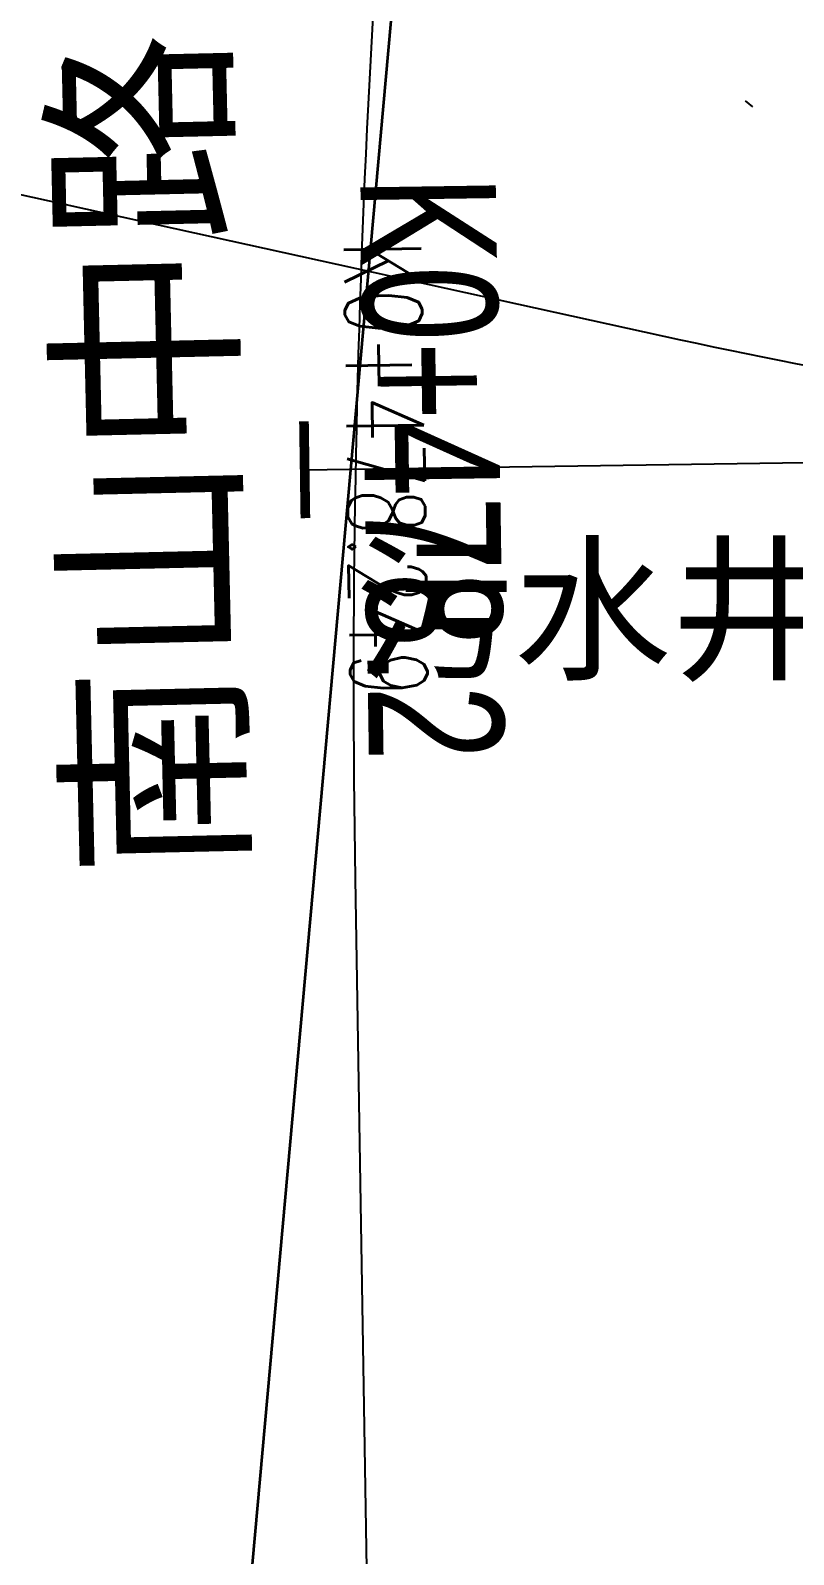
# Model space of a CAD drawing. Extents: x 529262 to 576451, y 2694391 to 2717535.
# Drawn here: x 564369.96 to 564389.69, y 2709985.04 to 2710024.42 of the extents above; entities that cross this region are included whole.
import ezdxf
from ezdxf.enums import TextEntityAlignment as Align
from ezdxf.xclip import XClip

# ---------------------------------------------------------------- set-up
doc = ezdxf.new("R2010")
doc.units = 0
doc.header["$XCLIPFRAME"] = 0
doc.linetypes.add('ACAD_ISO12W100', pattern=[22, 12, -3, 0.5, -3, 0.5, -3])
for name, color, linetype in [('JMD', 8, 'Continuous'), ('PP-COM', 7, 'Continuous'), ('RD-中线', 40, 'Continuous'), ('RD-路名', 7, 'Continuous'), ('桩号标注', 7, 'Continuous'), ('道路中线', 90, 'Continuous')]:
    doc.layers.add(name, color=color, linetype=linetype)
doc.layers.add('SZ-ZH-DIM', color=7, linetype='Continuous', lineweight=0)
doc.layers.add('控制界线1', color=30, linetype='ACAD_ISO12W100', lineweight=35)
doc.layers.add('现状管道深度（物探资料）', color=2, linetype='Continuous', plot=False)
doc.styles.add('HZ', font='rs.shx', dxfattribs={"width": 0.8, "bigfont": 'hztxt.shx'})
doc.styles.add('SEMDI', font='smsim.shx', dxfattribs={"width": 0.75, "bigfont": 'smfs.shx'})
doc.styles.get("Standard").update_dxf_attribs({"font": '', "height": 2.5, "bigfont": 'smfs.shx'})
doc.styles.add('黑体', font='simhei.ttf')
doc.styles.get('Standard').set_extended_font_data('FangSong_GB2312')

# ---------------------------------------------------------------- blocks, each defined once
blk = doc.blocks.new('A$C19FD0107')
at = {"layer": 'RD-中线', "color": 8, "linetype": 'Continuous', "flags": 128}
blk.add_lwpolyline([(-6594.439, 15843.064, -0.005723), (-6595.695, 15831.687), (-6617.476, 15653.162, 0.034479), (-6619.643, 15611.894), (-6613.74, 15253.217)], format="xyb", dxfattribs=at)
at = {"layer": 'RD-中线', "color": 8, "linetype": 'Continuous'}
blk.add_lwpolyline([(-6145.953, 15629.525), (-6583.681, 15623.036, -0.057862), (-6611.221, 15625.821), (-6627.546, 15629.409, 0.058625), (-6655.452, 15632.188), (-7132.057, 15623.673)], format="xyb", dxfattribs=at)

msp = doc.modelspace()

# ---------------------------------------------------------------- linework, layer by layer
at = {"layer": 'JMD', "linetype": 'Continuous'}
msp.add_line((564388.637, 2710022.446, 139.588), (564388.442, 2710022.602, 139.588), dxfattribs=at)
at = {"layer": 'SZ-ZH-DIM', "color": 0, "const_width": 0.25, "elevation": 140}
msp.add_lwpolyline([(564377.066, 2710011.82), (564377.029, 2710014.32)], dxfattribs=at)
at = {"layer": '控制界线1', "color": 252, "linetype": 'Continuous', "flags": 128}
for points in [[(564755.82, 2710052.009), (564381.075, 2710044.69), (564375.334, 2709980.803), (564584.871, 2709984.176), (564781.181, 2709987.275)], [(564755.82, 2710052.009), (564381.075, 2710044.69), (564375.334, 2709980.803), (564584.871, 2709984.176), (564781.181, 2709987.275)], [(564755.82, 2710052.009), (564381.075, 2710044.69), (564375.334, 2709980.803), (564584.871, 2709984.176), (564781.181, 2709987.275)], [(564696.282, 2710050.846), (564381.075, 2710044.69), (564375.334, 2709980.803), (564584.871, 2709984.176), (564701.191, 2709986.012)], [(564696.282, 2710050.846), (564381.075, 2710044.69), (564375.334, 2709980.803), (564584.871, 2709984.176), (564701.191, 2709986.012)], [(564696.282, 2710050.846), (564381.075, 2710044.69), (564375.334, 2709980.803), (564584.871, 2709984.176), (564701.191, 2709986.012)]]:
    msp.add_lwpolyline(points, dxfattribs=at)
at = {"layer": '桩号标注', "const_width": 0.25}
msp.add_lwpolyline([(564377.066, 2710011.82), (564377.029, 2710014.32)], dxfattribs=at)
at = {"layer": '道路中线'}
msp.add_lwpolyline([(564377.047, 2710013.07), (564855.244, 2710020.159)], dxfattribs=at)

# ---------------------------------------------------------------- block references
at = {"layer": 'PP-COM'}
ref = msp.add_blockref('A$C19FD0107', (570997.993, 2694390.603), dxfattribs=at)
XClip(ref).set_block_clipping_path([(-9366.4383134884, 14428.6043910822), (-3328.4480743363, 17452.7484863754)])

# ---------------------------------------------------------------- texts
at = {"layer": 'RD-路名', "color": 7, "style": '黑体'}
msp.add_text('南山中路', height=4, rotation=91.3094, dxfattribs=at).set_placement((564372.948, 2710013.461), align=Align.MIDDLE)
at = {"layer": 'SZ-ZH-DIM', "color": 0, "style": 'HZ', "width": 0.7}
msp.add_text('K0+478.249', height=2, rotation=270.8493, dxfattribs=at).set_placement((564377.547, 2710013.077, 140), align=Align.BOTTOM_CENTER)
at = {"layer": '桩号标注', "style": 'SEMDI', "width": 0.75}
msp.add_text('K0+478.2', height=3.5, rotation=270.8493, dxfattribs=at).set_placement((564377.547, 2710013.077), align=Align.BOTTOM_CENTER)
at = {"layer": '现状管道深度（物探资料）'}
msp.add_text('污水井深1.6m,d600', height=3, dxfattribs=at).set_placement((564395.71, 2710009.455), align=Align.MIDDLE_CENTER)

doc.saveas('drawing.dxf')
